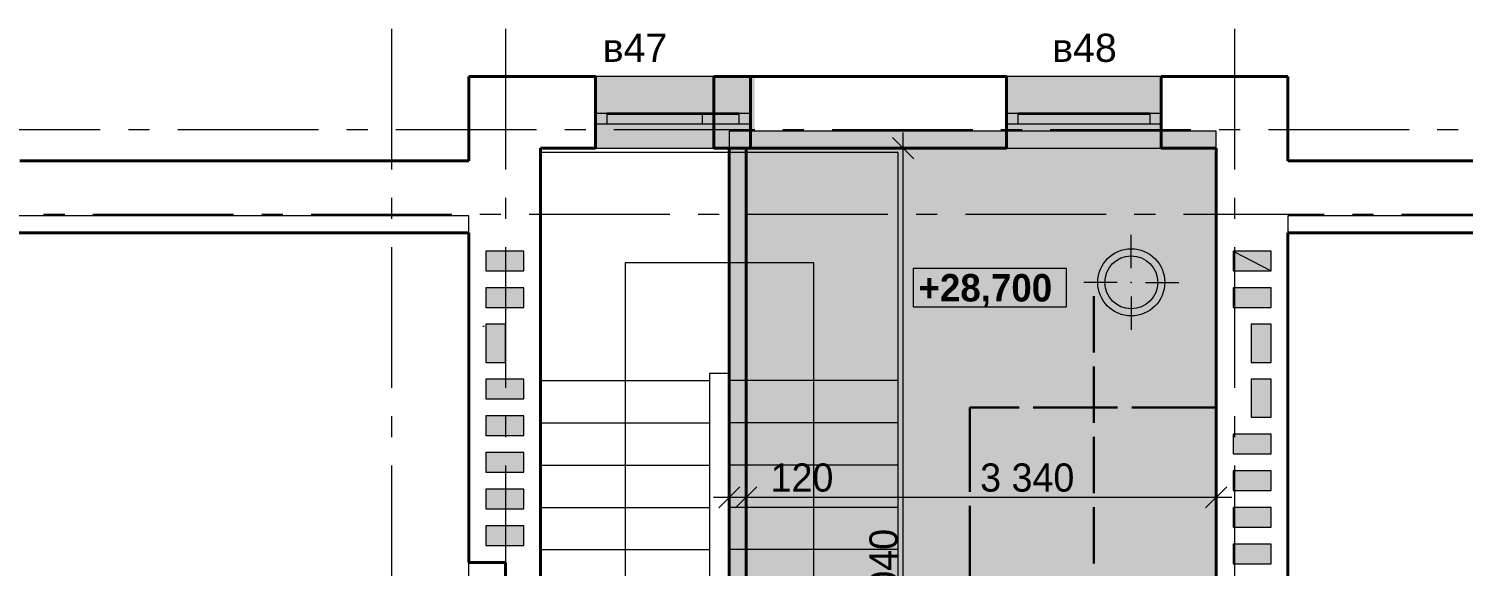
# Model space of a CAD drawing. Extents: x 436819 to 525027, y 24442 to 70197.
# Drawn here: x 474621 to 484815, y 55325 to 59141 of the extents above; entities that cross this region are included whole.
import ezdxf
from ezdxf.enums import TextEntityAlignment as Align

# ---------------------------------------------------------------- set-up
doc = ezdxf.new("R2010")
doc.units = 0
doc.header["$MEASUREMENT"] = 0
for name, pattern in [('Крупный пунктир', [9375, 0, -9375]), ('Невидимая', [500, 400, -100]), ('Штриховая', [700, 600, -100]), ('Штрихштриховая', [1550, 1000, -200, 150, -200])]:
    doc.linetypes.add(name, pattern=pattern)
for name, color, linetype, lineweight, true_color in [('0_Ном_пера__102', 7, 'Continuous', 60, 0xcccccc), ('0_Ном_пера__98', 7, 'Continuous', 13, 0x001f3e), ('Колонны_Ном_пера__72', 7, 'Continuous', 20, 0xbf8080), ('Колонны_Ном_пера__92', 7, 'Continuous', 13, 0xbf8080), ('Маркеры двери_Ном_пера__3', 7, 'Continuous', 18, 0xdd5800), ('Маркеры окна_Ном_пера__3', 7, 'Continuous', 18, 0xdd5800), ('Окна ArchiCAD_Ном_пера__3', 7, 'Continuous', 18, 0xdd5800), ('Перекрытия_Ном_пера__191', 7, 'Continuous', 0, 0xe8e8e8), ('Перекрытия_Ном_пера__4', 7, 'Continuous', 20, 0x016515), ('Розміри ОСЕЙ_Ном_пера__98', 7, 'Continuous', 13, 0x001f3e), ('РОЗМІРИ ПЕРЕГОРОДОК_Ном_пера__98', 7, 'Continuous', 13, 0x001f3e)]:
    doc.layers.add(name, color=color, linetype=linetype, lineweight=lineweight, true_color=true_color)
for name, color, linetype, lineweight in [('0_Ном_пера__61', 7, 'Continuous', 40), ('Двери ArchiCAD_Ном_пера__1', 7, 'Continuous', 13), ('Двери ArchiCAD_Ном_пера__61', 7, 'Continuous', 40), ('Интерьер- Перегородка_Ном_пера__61', 7, 'Continuous', 40), ('Колонны_Ном_пера__1', 7, 'Continuous', 13), ('Колонны_Ном_пера__19', 255, 'Continuous', 0), ('Колонны_Ном_пера__21', 7, 'Continuous', 20), ('Лестницы внутренние_Ном_пера__21', 7, 'Continuous', 20), ('Линии разрезов_Ном_пера__1', 7, 'Continuous', 13), ('Окна ArchiCAD_Ном_пера__12', 15, 'Continuous', 18), ('Окна ArchiCAD_Ном_пера__19', 255, 'Continuous', 0), ('Окна ArchiCAD_Ном_пера__61', 7, 'Continuous', 40), ('Окна ArchiCAD_Ном_пера__7', 7, 'Continuous', 5), ('Перекрытия_Ном_пера__19', 255, 'Continuous', 0), ('Перекрытия_Ном_пера__21', 7, 'Continuous', 20), ('Перекрытия_Ном_пера__41', 7, 'Continuous', 30)]:
    doc.layers.add(name, color=color, linetype=linetype, lineweight=lineweight)
for name, color, linetype in [('Двери ArchiCAD', 7, 'Continuous'), ('Интерьер- Перегородка', 7, 'Continuous'), ('Колонны', 7, 'Continuous'), ('Лестницы внутренние', 7, 'Continuous'), ('Линии разрезов', 7, 'Continuous'), ('Окна ArchiCAD', 7, 'Continuous'), ('Перекрытия', 7, 'Continuous'), ('Розміри ОСЕЙ', 7, 'Continuous'), ('РОЗМІРИ ПЕРЕГОРОДОК', 7, 'Continuous')]:
    doc.layers.add(name, color=color, linetype=linetype)
doc.styles.add('СГЕНЕРИР_СТИЛЬ_1', font='')
doc.styles.add('СГЕНЕРИР_СТИЛЬ_2', font='')
doc.styles.add('СГЕНЕРИР_СТИЛЬ_3', font='')
doc.styles.add('СГЕНЕРИР_СТИЛЬ_4', font='')
doc.styles.get('СГЕНЕРИР_СТИЛЬ_1').set_extended_font_data('Century Gothic')
doc.styles.get('СГЕНЕРИР_СТИЛЬ_2').set_extended_font_data('Arial Кириллический')
doc.styles.get('СГЕНЕРИР_СТИЛЬ_3').set_extended_font_data('Arial Unicode MS Кириллический')
doc.styles.get('СГЕНЕРИР_СТИЛЬ_4').set_extended_font_data('Century Gothic', bold=True)
doc.dimstyles.new('СГЕНЕРИР_СТИЛЬ__4', dxfattribs={"dimtxt": 200, "dimasz": 190, "dimexe": 0.18, "dimexo": 0, "dimgap": 0.09, "dimtad": 3, "dimtih": 1, "dimtoh": 1, "dimdec": 0, "dimzin": 0, "dimdsep": 46, "dimtxsty": 'СГЕНЕРИР_СТИЛЬ_3', "dimblk": 'ARROWHEAD_6', "dimblk1": 'ARROWHEAD_6', "dimblk2": 'ARROWHEAD_6', "dimcen": 0.09, "dimclrd": 256, "dimclre": 256, "dimclrt": 256, "dimadec": 0, "dimazin": 0, "dimtfac": 1, "dimtdec": 4, "dimtmove": 0, "dimatfit": 3, "dimfxl": 0, "dimtolj": 1, "dimtzin": 0, "dimarcsym": 0})
doc.dimstyles.new('СГЕНЕРИР_СТИЛЬ__7', dxfattribs={"dimtxt": 200, "dimasz": 142.5, "dimexe": 0.18, "dimexo": 0, "dimgap": 0.09, "dimtad": 1, "dimdec": 0, "dimzin": 0, "dimdsep": 46, "dimtxsty": 'СГЕНЕРИР_СТИЛЬ_3', "dimblk": 'ARROWHEAD_6', "dimblk1": 'ARROWHEAD_6', "dimblk2": 'ARROWHEAD_6', "dimcen": 0.09, "dimclrd": 256, "dimclre": 256, "dimclrt": 256, "dimadec": 0, "dimazin": 0, "dimtfac": 1, "dimtdec": 4, "dimtmove": 0, "dimatfit": 3, "dimfxl": 0, "dimtolj": 1, "dimtzin": 0, "dimarcsym": 0})
doc.dimstyles.new('СГЕНЕРИР_СТИЛЬ__8', dxfattribs={"dimtxt": 200, "dimasz": 142.5, "dimexe": 0.18, "dimexo": 0, "dimgap": 0.09, "dimtad": 1, "dimtih": 1, "dimtoh": 1, "dimdec": 0, "dimzin": 0, "dimdsep": 46, "dimtxsty": 'СГЕНЕРИР_СТИЛЬ_3', "dimblk": 'ARROWHEAD_6', "dimblk1": 'ARROWHEAD_6', "dimblk2": 'ARROWHEAD_6', "dimcen": 0.09, "dimclrd": 256, "dimclre": 256, "dimclrt": 256, "dimadec": 0, "dimazin": 0, "dimtfac": 1, "dimtdec": 4, "dimtmove": 2, "dimatfit": 3, "dimfxl": 0, "dimtolj": 1, "dimtzin": 0, "dimarcsym": 0})

# ---------------------------------------------------------------- blocks, each defined once
blk = doc.blocks.new('18', base_point=(133391, 87179))
at = {"layer": 'Лестницы внутренние_Ном_пера__21', "linetype": 'Continuous'}
for p, q in [((133391, 87179), (133391, 91499)), ((133391, 91499), (135931, 91499)), ((135931, 91499), (135931, 87179)), ((133991, 87179), (133991, 90714)), ((133991, 90714), (135331, 90714)), ((135331, 90714), (135331, 87179)), ((134591, 87179), (134591, 89929)), ((134591, 89929), (134731, 89929)), ((134731, 89929), (134731, 87179)), ((133391, 89879), (134591, 89879)), ((135931, 89879), (134731, 89879)), ((133391, 89579), (134591, 89579)), ((135931, 89579), (134731, 89579)), ((133391, 89279), (134591, 89279)), ((135931, 89279), (134731, 89279)), ((133391, 88979), (134591, 88979)), ((135931, 88979), (134731, 88979)), ((133391, 88679), (134591, 88679)), ((135931, 88679), (134731, 88679))]:
    blk.add_line(p, q, dxfattribs=at)
blk = doc.blocks.new('Перекрытие_486', base_point=(470759, 52133))
at = {"layer": 'Перекрытия_Ном_пера__191', "linetype": 'Continuous', "flags": 128}
blk.add_lwpolyline([(470759, 52133), (477749, 52133), (477749, 57813), (470759, 57813)], close=True, dxfattribs=at)
blk = doc.blocks.new('Перекрытие_489', base_point=(483569, 57813))
at = {"layer": 'Перекрытия_Ном_пера__191', "linetype": 'Continuous', "flags": 128}
blk.add_lwpolyline([(483569, 57813), (483569, 51233), (490549, 51233), (490549, 57813)], close=True, dxfattribs=at)
blk = doc.blocks.new('Перекрытие_493', base_point=(483059, 58413))
at = {"layer": 'Перекрытия_Ном_пера__19', "linetype": 'Continuous'}
blk.add_hatch(color=256, dxfattribs=at).paths.add_polyline_path([(483059, 58413), (479599, 58413), (479599, 52133), (483059, 52133)], flags=0)
at = {"layer": 'Перекрытия_Ном_пера__21', "linetype": 'Continuous', "flags": 128}
blk.add_lwpolyline([(483059, 58413), (479599, 58413), (479599, 52133), (483059, 52133)], close=True, dxfattribs=at)
blk = doc.blocks.new('Проем дверной полуарочн 10_2', base_point=(133391, 87179))
at = {"layer": 'Двери ArchiCAD_Ном_пера__1', "linetype": 'Штриховая'}
for p, q in [((132541, 87689), (134241, 87689)), ((132541, 87179), (134241, 87179))]:
    blk.add_line(p, q, dxfattribs=at)
at = {"layer": 'Двери ArchiCAD_Ном_пера__61', "linetype": 'Continuous'}
for p, q in [((132541, 87689), (132541, 87179)), ((134241, 87689), (134241, 87179))]:
    blk.add_line(p, q, dxfattribs=at)
blk = doc.blocks.new('Маркер двери 10_5', base_point=(133391, 87179))
at = {"layer": 'Маркеры двери_Ном_пера__3', "linetype": 'Continuous'}
for start, end in [(0, 180), (180, 0)]:
    blk.add_arc((133165, 86942), 200, start, end, dxfattribs=at)
at = {"layer": 'Маркеры двери_Ном_пера__3', "style": 'СГЕНЕРИР_СТИЛЬ_2'}
blk.add_attdef('AC_WIDO_ID', text='', height=150, dxfattribs=at).set_placement((132996, 86824), align=Align.BOTTOM_LEFT)
blk = doc.blocks.new('Стена_2635', base_point=(470759, 58203))
at = {"layer": 'Интерьер- Перегородка_Ном_пера__61', "linetype": 'Continuous'}
for p, q in [((471539, 58203), (470759, 58203)), ((474439, 58203), (473239, 58203)), ((477749, 58203), (474559, 58203)), ((470759, 57693), (471539, 57693)), ((473239, 57693), (477749, 57693))]:
    blk.add_line(p, q, dxfattribs=at)
at = {"layer": 'Двери ArchiCAD', "linetype": 'Continuous', "xscale": -1, "rotation": 180}
blk.add_blockref('Проем дверной полуарочн 10_2', (472389, 58203), dxfattribs=at)
at = {"layer": 'Маркеры двери_Ном_пера__3', "linetype": 'Continuous'}
ref = blk.add_blockref('Маркер двери 10_5', (472389, 58203), dxfattribs=at)
ref.add_attrib('AC_WIDO_ID', 'п29', dxfattribs={"color": 32, "linetype": 'Continuous', "true_color": 0xdd5800, "height": 150, "style": 'СГЕНЕРИР_СТИЛЬ_2'}).set_placement((471994, 57848), align=Align.BOTTOM_LEFT)
blk = doc.blocks.new('Ниша 10_7', base_point=(133391, 87179))
at = {"layer": 'Окна ArchiCAD_Ном_пера__12', "linetype": 'Continuous'}
blk.add_line((133256, 87439), (133526, 87439), dxfattribs=at)
at = {"layer": 'Окна ArchiCAD_Ном_пера__61', "linetype": 'Continuous'}
for p, q in [((133256, 87439), (133256, 87179)), ((133526, 87179), (133526, 87439)), ((133256, 87179), (133526, 87179)), ((133256, 86929), (133526, 86929))]:
    blk.add_line(p, q, dxfattribs=at)
blk = doc.blocks.new('Стена_2636', base_point=(477749, 58803))
at = {"layer": 'Интерьер- Перегородка_Ном_пера__61', "linetype": 'Continuous'}
for p, q in [((477749, 58803), (477749, 58203)), ((478259, 55353), (478259, 58293)), ((477749, 57693), (477749, 55353))]:
    blk.add_line(p, q, dxfattribs=at)
at = {"layer": 'Окна ArchiCAD', "linetype": 'Continuous', "rotation": 89.99999997053585}
blk.add_blockref('Ниша 10_7', (478009, 55218), dxfattribs=at)
blk = doc.blocks.new('Стена_2538', base_point=(483314, 51353))
at = {"layer": 'Интерьер- Перегородка_Ном_пера__61', "linetype": 'Continuous'}
for p, q in [((483569, 58203), (483569, 58803)), ((483059, 58293), (483059, 55223)), ((483569, 55223), (483569, 57693))]:
    blk.add_line(p, q, dxfattribs=at)
blk = doc.blocks.new('О Витрина 2 10_3', base_point=(133391, 87179))
at = {"layer": 'Окна ArchiCAD_Ном_пера__19', "linetype": 'Continuous'}
for points in [[(133811, 87439), (133811, 87179), (132971, 87179), (132971, 87439)], [(133811, 87179), (133811, 86929), (132971, 86929), (132971, 87179)]]:
    blk.add_hatch(color=256, dxfattribs=at).paths.add_polyline_path(points, flags=0)
at = {"layer": 'Окна ArchiCAD_Ном_пера__3', "linetype": 'Continuous'}
for p, q in [((132971, 87439), (133811, 87439)), ((132971, 87179), (132971, 87099)), ((133051, 87179), (132971, 87179)), ((133051, 87099), (133051, 87179)), ((133051, 87179), (133731, 87179)), ((133731, 87179), (133731, 87099)), ((133811, 87179), (133731, 87179)), ((133811, 87099), (133811, 87179)), ((132971, 87099), (133051, 87099)), ((133051, 87099), (133731, 87099)), ((133731, 87099), (133811, 87099)), ((133811, 86929), (132971, 86929))]:
    blk.add_line(p, q, dxfattribs=at)
at = {"layer": 'Окна ArchiCAD_Ном_пера__61', "linetype": 'Continuous'}
for p, q in [((132971, 87439), (132971, 86929)), ((133811, 87439), (133811, 86929))]:
    blk.add_line(p, q, dxfattribs=at)
at = {"layer": 'Окна ArchiCAD_Ном_пера__7', "linetype": 'Continuous'}
blk.add_line((133051, 87169), (133731, 87169), dxfattribs=at)
blk = doc.blocks.new('Маркер окна 10', base_point=(133391, 87179))
at = {"layer": 'Маркеры окна_Ном_пера__3', "style": 'СГЕНЕРИР_СТИЛЬ_2'}
blk.add_attdef('AC_WIDO_ID', text='', height=200, rotation=180, dxfattribs=at).set_placement((133760, 86626), align=Align.BOTTOM_LEFT)
blk = doc.blocks.new('О Витрина 2 10_4', base_point=(133391, 87179))
at = {"layer": 'Окна ArchiCAD_Ном_пера__3', "linetype": 'Continuous'}
for p, q in [((132841, 87439), (133941, 87439)), ((132841, 87179), (132841, 87099)), ((132921, 87179), (132841, 87179)), ((132921, 87099), (132921, 87179)), ((132921, 87179), (133861, 87179)), ((133861, 87179), (133861, 87099)), ((133941, 87179), (133861, 87179)), ((133941, 87099), (133941, 87179)), ((132841, 87099), (132921, 87099)), ((132921, 87099), (133861, 87099)), ((133861, 87099), (133941, 87099)), ((133941, 86929), (132841, 86929))]:
    blk.add_line(p, q, dxfattribs=at)
at = {"layer": 'Окна ArchiCAD_Ном_пера__61', "linetype": 'Continuous'}
for p, q in [((132841, 87439), (132841, 86929)), ((133941, 87439), (133941, 86929))]:
    blk.add_line(p, q, dxfattribs=at)
at = {"layer": 'Окна ArchiCAD_Ном_пера__7', "linetype": 'Continuous'}
blk.add_line((132921, 87169), (133861, 87169), dxfattribs=at)
blk = doc.blocks.new('Маркер окна 10_2', base_point=(133391, 87179))
at = {"layer": 'Маркеры окна_Ном_пера__3', "style": 'СГЕНЕРИР_СТИЛЬ_2'}
blk.add_attdef('AC_WIDO_ID', text='', height=200, rotation=180, dxfattribs=at).set_placement((133616, 86626), align=Align.BOTTOM_LEFT)
blk = doc.blocks.new('О Витрина 2 10_5', base_point=(133391, 87179))
at = {"layer": 'Окна ArchiCAD_Ном_пера__3', "linetype": 'Continuous'}
for p, q in [((132841, 87439), (133941, 87439)), ((132841, 87179), (132841, 87099)), ((132921, 87179), (132841, 87179)), ((132921, 87099), (132921, 87179)), ((132921, 87179), (133861, 87179)), ((133861, 87179), (133861, 87099)), ((133941, 87179), (133861, 87179)), ((133941, 87099), (133941, 87179)), ((132841, 87099), (132921, 87099)), ((132921, 87099), (133861, 87099)), ((133861, 87099), (133941, 87099)), ((133941, 86929), (132841, 86929))]:
    blk.add_line(p, q, dxfattribs=at)
at = {"layer": 'Окна ArchiCAD_Ном_пера__61', "linetype": 'Continuous'}
for p, q in [((132841, 87439), (132841, 86929)), ((133941, 87439), (133941, 86929))]:
    blk.add_line(p, q, dxfattribs=at)
at = {"layer": 'Окна ArchiCAD_Ном_пера__7', "linetype": 'Continuous'}
blk.add_line((132921, 87169), (133861, 87169), dxfattribs=at)
blk = doc.blocks.new('О Витрина 2 10_6', base_point=(133391, 87179))
at = {"layer": 'Окна ArchiCAD_Ном_пера__19', "linetype": 'Continuous'}
for points in [[(133941, 87439), (133941, 87179), (132841, 87179), (132841, 87439)], [(133941, 87179), (133941, 86929), (132841, 86929), (132841, 87179)]]:
    blk.add_hatch(color=256, dxfattribs=at).paths.add_polyline_path(points, flags=0)
at = {"layer": 'Окна ArchiCAD_Ном_пера__3', "linetype": 'Continuous'}
for p, q in [((132841, 87439), (133941, 87439)), ((132841, 87179), (132841, 87099)), ((132921, 87179), (132841, 87179)), ((132921, 87099), (132921, 87179)), ((132921, 87179), (133861, 87179)), ((133861, 87179), (133861, 87099)), ((133941, 87179), (133861, 87179)), ((133941, 87099), (133941, 87179)), ((132841, 87099), (132921, 87099)), ((132921, 87099), (133861, 87099)), ((133861, 87099), (133941, 87099)), ((133941, 86929), (132841, 86929))]:
    blk.add_line(p, q, dxfattribs=at)
at = {"layer": 'Окна ArchiCAD_Ном_пера__61', "linetype": 'Continuous'}
for p, q in [((132841, 87439), (132841, 86929)), ((133941, 87439), (133941, 86929))]:
    blk.add_line(p, q, dxfattribs=at)
at = {"layer": 'Окна ArchiCAD_Ном_пера__7', "linetype": 'Continuous'}
blk.add_line((132921, 87169), (133861, 87169), dxfattribs=at)
blk = doc.blocks.new('Стена_2614', base_point=(483314, 58803))
at = {"layer": 'Интерьер- Перегородка_Ном_пера__61', "linetype": 'Continuous'}
for p, q in [((478649, 58803), (477749, 58803)), ((481569, 58803), (479749, 58803)), ((483569, 58803), (482669, 58803)), ((478259, 58293), (478649, 58293)), ((479749, 58293), (481569, 58293)), ((482669, 58293), (483059, 58293))]:
    blk.add_line(p, q, dxfattribs=at)
at = {"layer": 'Маркеры окна_Ном_пера__3', "linetype": 'Continuous'}
ref = blk.add_blockref('Маркер окна 10', (479069, 58293), dxfattribs=dict(at, rotation=180))
ref.add_attrib('AC_WIDO_ID', 'в47', dxfattribs={"color": 32, "linetype": 'Continuous', "true_color": 0xdd5800, "height": 200, "style": 'СГЕНЕРИР_СТИЛЬ_2'}).set_placement((478700, 58846), align=Align.BOTTOM_LEFT)
ref = blk.add_blockref('Маркер окна 10_2', (482119, 58293), dxfattribs=dict(at, rotation=180))
ref.add_attrib('AC_WIDO_ID', 'в48', dxfattribs={"color": 32, "linetype": 'Continuous', "true_color": 0xdd5800, "height": 200, "style": 'СГЕНЕРИР_СТИЛЬ_2'}).set_placement((481894, 58846), align=Align.BOTTOM_LEFT)
at = {"layer": 'Окна ArchiCAD', "linetype": 'Continuous', "xscale": -1}
for name, p in [('О Витрина 2 10_3', (479069, 58543)), ('О Витрина 2 10_5', (479199, 58543)), ('О Витрина 2 10_4', (482119, 58543)), ('О Витрина 2 10_6', (482119, 58543))]:
    blk.add_blockref(name, p, dxfattribs=at)
blk = doc.blocks.new('Проем дверной полуарочн 10_4', base_point=(133391, 87179))
at = {"layer": 'Двери ArchiCAD_Ном_пера__1', "linetype": 'Штриховая'}
for p, q in [((132541, 87689), (134241, 87689)), ((132541, 87179), (134241, 87179))]:
    blk.add_line(p, q, dxfattribs=at)
at = {"layer": 'Двери ArchiCAD_Ном_пера__61', "linetype": 'Continuous'}
for p, q in [((132541, 87689), (132541, 87179)), ((134241, 87689), (134241, 87179))]:
    blk.add_line(p, q, dxfattribs=at)
blk = doc.blocks.new('Маркер двери 10', base_point=(133391, 87179))
at = {"layer": 'Маркеры двери_Ном_пера__3', "linetype": 'Continuous'}
for start, end in [(0, 180), (180, 0)]:
    blk.add_arc((133391, 87383), 200, start, end, dxfattribs=at)
at = {"layer": 'Маркеры двери_Ном_пера__3', "style": 'СГЕНЕРИР_СТИЛЬ_2'}
blk.add_attdef('AC_WIDO_ID', text='', height=150, rotation=180, dxfattribs=at).set_placement((133560, 87501), align=Align.BOTTOM_LEFT)
blk = doc.blocks.new('Стена_581', base_point=(490549, 58203))
at = {"layer": 'Интерьер- Перегородка_Ном_пера__61', "linetype": 'Continuous'}
for p, q in [((486749, 58203), (483569, 58203)), ((488069, 58203), (486869, 58203)), ((490549, 58203), (489769, 58203)), ((483569, 57693), (488069, 57693)), ((489769, 57693), (490549, 57693))]:
    blk.add_line(p, q, dxfattribs=at)
at = {"layer": 'Двери ArchiCAD', "linetype": 'Continuous', "rotation": 180.0000002701263}
blk.add_blockref('Проем дверной полуарочн 10_4', (488919, 58203), dxfattribs=at)
at = {"layer": 'Маркеры двери_Ном_пера__3', "linetype": 'Continuous'}
ref = blk.add_blockref('Маркер двери 10', (488919, 57693), dxfattribs=dict(at, rotation=180))
ref.add_attrib('AC_WIDO_ID', 'п29', dxfattribs={"color": 32, "linetype": 'Continuous', "true_color": 0xdd5800, "height": 150, "style": 'СГЕНЕРИР_СТИЛЬ_2'}).set_placement((488750, 57371), align=Align.BOTTOM_LEFT)
blk = doc.blocks.new('Стена_2601', base_point=(479599, 58803))
at = {"layer": 'Интерьер- Перегородка_Ном_пера__61', "linetype": 'Continuous'}
for p, q in [((479599, 58293), (479599, 53563)), ((479719, 53563), (479719, 58293))]:
    blk.add_line(p, q, dxfattribs=at)
blk = doc.blocks.new('Отметка уровня_217', base_point=(481560, 57303))
at = {"layer": '0_Ном_пера__98', "linetype": 'Continuous'}
for p, q in [((480905, 57439), (480905, 57166)), ((481996, 57439), (480905, 57439)), ((481996, 57166), (481996, 57439)), ((480905, 57166), (481996, 57166))]:
    blk.add_line(p, q, dxfattribs=at)
at = {"layer": '0_Ном_пера__98', "insert": (480944, 57400), "char_height": 195, "attachment_point": 1, "style": 'СГЕНЕРИР_СТИЛЬ_4'}
blk.add_mtext('{+28,700}', dxfattribs=at)
blk = doc.blocks.new('Плоскость сечения_1', base_point=(524727, 52511))
at = {"layer": 'Линии разрезов_Ном_пера__1', "linetype": 'Крупный пунктир'}
blk.add_line((524727, 57029), (437287, 57029), dxfattribs=at)
blk = doc.blocks.new('Колонна_1620', base_point=(478004, 55543))
at = {"layer": 'Колонны_Ном_пера__92', "linetype": 'Continuous'}
blk.add_hatch(color=256, dxfattribs=at).paths.add_polyline_path([(477869, 55613), (477869, 55473), (478139, 55473), (478139, 55613)], flags=0)
at = {"layer": 'Колонны_Ном_пера__21', "linetype": 'Continuous', "flags": 128}
blk.add_lwpolyline([(477869, 55613), (477869, 55473), (478139, 55473), (478139, 55613)], close=True, dxfattribs=at)
blk = doc.blocks.new('Колонна_1619', base_point=(478004, 55803))
at = {"layer": 'Колонны_Ном_пера__92', "linetype": 'Continuous'}
blk.add_hatch(color=256, dxfattribs=at).paths.add_polyline_path([(477869, 55873), (477869, 55733), (478139, 55733), (478139, 55873)], flags=0)
at = {"layer": 'Колонны_Ном_пера__21', "linetype": 'Continuous', "flags": 128}
blk.add_lwpolyline([(477869, 55873), (477869, 55733), (478139, 55733), (478139, 55873)], close=True, dxfattribs=at)
blk = doc.blocks.new('Колонна_1596', base_point=(478004, 56063))
at = {"layer": 'Колонны_Ном_пера__92', "linetype": 'Continuous'}
blk.add_hatch(color=256, dxfattribs=at).paths.add_polyline_path([(477869, 56133), (477869, 55993), (478139, 55993), (478139, 56133)], flags=0)
at = {"layer": 'Колонны_Ном_пера__21', "linetype": 'Continuous', "flags": 128}
blk.add_lwpolyline([(477869, 56133), (477869, 55993), (478139, 55993), (478139, 56133)], close=True, dxfattribs=at)
blk = doc.blocks.new('Колонна_1594', base_point=(478004, 56323))
at = {"layer": 'Колонны_Ном_пера__92', "linetype": 'Continuous'}
blk.add_hatch(color=256, dxfattribs=at).paths.add_polyline_path([(477869, 56393), (477869, 56253), (478139, 56253), (478139, 56393)], flags=0)
at = {"layer": 'Колонны_Ном_пера__21', "linetype": 'Continuous', "flags": 128}
blk.add_lwpolyline([(477869, 56393), (477869, 56253), (478139, 56253), (478139, 56393)], close=True, dxfattribs=at)
blk = doc.blocks.new('Колонна_1590', base_point=(478004, 56583))
at = {"layer": 'Колонны_Ном_пера__92', "linetype": 'Continuous'}
blk.add_hatch(color=256, dxfattribs=at).paths.add_polyline_path([(477869, 56653), (477869, 56513), (478139, 56513), (478139, 56653)], flags=0)
at = {"layer": 'Колонны_Ном_пера__21', "linetype": 'Continuous', "flags": 128}
blk.add_lwpolyline([(477869, 56653), (477869, 56513), (478139, 56513), (478139, 56653)], close=True, dxfattribs=at)
blk = doc.blocks.new('Колонна_1570', base_point=(477939, 56908))
at = {"layer": 'Колонны_Ном_пера__92', "linetype": 'Continuous'}
blk.add_hatch(color=256, dxfattribs=at).paths.add_polyline_path([(478009, 57043), (477869, 57043), (477869, 56773), (478009, 56773)], flags=0)
at = {"layer": 'Колонны_Ном_пера__21', "linetype": 'Continuous', "flags": 128}
blk.add_lwpolyline([(478009, 57043), (477869, 57043), (477869, 56773), (478009, 56773)], close=True, dxfattribs=at)
blk = doc.blocks.new('Колонна_1569', base_point=(478004, 57493))
at = {"layer": 'Колонны_Ном_пера__92', "linetype": 'Continuous'}
blk.add_hatch(color=256, dxfattribs=at).paths.add_polyline_path([(477869, 57563), (477869, 57423), (478139, 57423), (478139, 57563)], flags=0)
at = {"layer": 'Колонны_Ном_пера__21', "linetype": 'Continuous', "flags": 128}
blk.add_lwpolyline([(477869, 57563), (477869, 57423), (478139, 57423), (478139, 57563)], close=True, dxfattribs=at)
blk = doc.blocks.new('Колонна_1567', base_point=(478004, 57233))
at = {"layer": 'Колонны_Ном_пера__19', "linetype": 'Continuous'}
blk.add_hatch(color=256, dxfattribs=at).paths.add_polyline_path([(477869, 57303), (477869, 57163), (478139, 57163), (478139, 57303)], flags=0)
at = {"layer": 'Колонны_Ном_пера__21', "linetype": 'Continuous', "flags": 128}
blk.add_lwpolyline([(477869, 57303), (477869, 57163), (478139, 57163), (478139, 57303)], close=True, dxfattribs=at)
blk = doc.blocks.new('Колонна_1706', base_point=(483314, 57493))
at = {"layer": 'Колонны_Ном_пера__92', "linetype": 'Continuous'}
blk.add_hatch(color=256, dxfattribs=at).paths.add_polyline_path([(483179, 57563), (483179, 57423), (483449, 57423), (483449, 57563)], flags=0)
at = {"layer": 'Колонны_Ном_пера__21', "linetype": 'Continuous', "flags": 128}
blk.add_lwpolyline([(483179, 57563), (483179, 57423), (483449, 57423), (483449, 57563)], close=True, dxfattribs=at)
at = {"layer": 'Колонны_Ном_пера__72', "linetype": 'Continuous'}
blk.add_line((483179, 57563), (483449, 57423), dxfattribs=at)
blk = doc.blocks.new('Колонна_1703', base_point=(483314, 57233))
at = {"layer": 'Колонны_Ном_пера__19', "linetype": 'Continuous'}
blk.add_hatch(color=256, dxfattribs=at).paths.add_polyline_path([(483179, 57303), (483179, 57163), (483449, 57163), (483449, 57303)], flags=0)
at = {"layer": 'Колонны_Ном_пера__21', "linetype": 'Continuous', "flags": 128}
blk.add_lwpolyline([(483179, 57303), (483179, 57163), (483449, 57163), (483449, 57303)], close=True, dxfattribs=at)
blk = doc.blocks.new('Колонна_1684', base_point=(483379, 56908))
at = {"layer": 'Колонны_Ном_пера__92', "linetype": 'Continuous'}
blk.add_hatch(color=256, dxfattribs=at).paths.add_polyline_path([(483449, 57043), (483309, 57043), (483309, 56773), (483449, 56773)], flags=0)
at = {"layer": 'Колонны_Ном_пера__21', "linetype": 'Continuous', "flags": 128}
blk.add_lwpolyline([(483449, 57043), (483309, 57043), (483309, 56773), (483449, 56773)], close=True, dxfattribs=at)
blk = doc.blocks.new('Колонна_1556', base_point=(483379, 56518))
at = {"layer": 'Колонны_Ном_пера__92', "linetype": 'Continuous'}
blk.add_hatch(color=256, dxfattribs=at).paths.add_polyline_path([(483449, 56653), (483309, 56653), (483309, 56383), (483449, 56383)], flags=0)
at = {"layer": 'Колонны_Ном_пера__21', "linetype": 'Continuous', "flags": 128}
blk.add_lwpolyline([(483449, 56653), (483309, 56653), (483309, 56383), (483449, 56383)], close=True, dxfattribs=at)
blk = doc.blocks.new('Колонна_1555', base_point=(483314, 56193))
at = {"layer": 'Колонны_Ном_пера__92', "linetype": 'Continuous'}
blk.add_hatch(color=256, dxfattribs=at).paths.add_polyline_path([(483179, 56263), (483179, 56123), (483449, 56123), (483449, 56263)], flags=0)
at = {"layer": 'Колонны_Ном_пера__21', "linetype": 'Continuous', "flags": 128}
blk.add_lwpolyline([(483179, 56263), (483179, 56123), (483449, 56123), (483449, 56263)], close=True, dxfattribs=at)
blk = doc.blocks.new('Колонна_1518', base_point=(483314, 55933))
at = {"layer": 'Колонны_Ном_пера__92', "linetype": 'Continuous'}
blk.add_hatch(color=256, dxfattribs=at).paths.add_polyline_path([(483179, 56003), (483179, 55863), (483449, 55863), (483449, 56003)], flags=0)
at = {"layer": 'Колонны_Ном_пера__21', "linetype": 'Continuous', "flags": 128}
blk.add_lwpolyline([(483179, 56003), (483179, 55863), (483449, 55863), (483449, 56003)], close=True, dxfattribs=at)
blk = doc.blocks.new('Колонна_1235', base_point=(483314, 55673))
at = {"layer": 'Колонны_Ном_пера__92', "linetype": 'Continuous'}
blk.add_hatch(color=256, dxfattribs=at).paths.add_polyline_path([(483179, 55743), (483179, 55603), (483449, 55603), (483449, 55743)], flags=0)
at = {"layer": 'Колонны_Ном_пера__21', "linetype": 'Continuous', "flags": 128}
blk.add_lwpolyline([(483179, 55743), (483179, 55603), (483449, 55603), (483449, 55743)], close=True, dxfattribs=at)
blk = doc.blocks.new('Колонна_1207', base_point=(483314, 55413))
at = {"layer": 'Колонны_Ном_пера__92', "linetype": 'Continuous'}
blk.add_hatch(color=256, dxfattribs=at).paths.add_polyline_path([(483179, 55483), (483179, 55343), (483449, 55343), (483449, 55483)], flags=0)
at = {"layer": 'Колонны_Ном_пера__21', "linetype": 'Continuous', "flags": 128}
blk.add_lwpolyline([(483179, 55483), (483179, 55343), (483449, 55343), (483449, 55483)], close=True, dxfattribs=at)
blk = doc.blocks.new('Колонна_2395', base_point=(482456, 57341))
at = {"layer": 'Колонны_Ном_пера__19', "linetype": 'Continuous'}
h = blk.add_hatch(color=256, dxfattribs=at)
h.paths.add_polyline_path([(482456, 57103, 0.414214), (482693, 57341, 0.414214), (482456, 57578, 0.414214), (482218, 57341, 0.414214)], flags=0)
h.paths.add_polyline_path([(482456, 57153, -0.414214), (482268, 57341, -0.414214), (482456, 57528, -0.414214), (482643, 57341, -0.414214)], flags=0)
at = {"layer": 'Колонны_Ном_пера__1', "linetype": 'Continuous'}
for p, q in [((482456, 57441), (482456, 57678)), ((482356, 57341), (482118, 57341)), ((482556, 57341), (482793, 57341)), ((482456, 57241), (482456, 57003))]:
    blk.add_line(p, q, dxfattribs=at)
blk.add_circle((482456, 57341), 238, dxfattribs=at)
blk.add_point((482456, 57341), dxfattribs=at)
at = {"layer": 'Колонны_Ном_пера__21', "linetype": 'Continuous'}
blk.add_circle((482456, 57341), 188, dxfattribs=at)
blk = doc.blocks.new('Линия_1374', base_point=(519877, 57823))
at = {"layer": 'Перекрытия_Ном_пера__4', "linetype": 'Штрихштриховая'}
blk.add_line((519477, 57823), (439872, 57823), dxfattribs=at)
blk = doc.blocks.new('Линия_1169', base_point=(477199, 59141))
at = {"layer": 'Перекрытия_Ном_пера__4', "linetype": 'Штрихштриховая'}
blk.add_line((477199, 59141), (477199, 39141), dxfattribs=at)
blk = doc.blocks.new('Линия_1167', base_point=(478009, 59141))
at = {"layer": 'Перекрытия_Ном_пера__4', "linetype": 'Штрихштриховая'}
blk.add_line((478009, 59141), (478009, 39141), dxfattribs=at)
blk = doc.blocks.new('Линия_1165', base_point=(483189, 59141))
at = {"layer": 'Перекрытия_Ном_пера__4', "linetype": 'Штрихштриховая'}
blk.add_line((483189, 59141), (483189, 39141), dxfattribs=at)
blk = doc.blocks.new('Линия_1025', base_point=(520480, 58423))
at = {"layer": 'Перекрытия_Ном_пера__4', "linetype": 'Штрихштриховая'}
blk.add_line((520080, 58423), (439317, 58423), dxfattribs=at)
blk = doc.blocks.new('*D749', base_point=(133391, 87179))
at = {"layer": 'Розміри ОСЕЙ_Ном_пера__98', "linetype": 'Continuous'}
for p, q in [((501359, 40485), (501359, 40860)), ((503749, 40485), (503749, 40860)), ((501459, 40772), (501259, 40572)), ((503849, 40772), (503649, 40572)), ((501359, 40672), (503749, 40672))]:
    blk.add_line(p, q, dxfattribs=at)
at = {"layer": 'Розміри ОСЕЙ_Ном_пера__98', "char_height": 200, "attachment_point": 1, "style": 'СГЕНЕРИР_СТИЛЬ_4'}
for s, insert in [('{130}', (501459, 40632)), ('{2\xa0390}', (502198, 40632)), ('{260}', (503175, 40632))]:
    blk.add_mtext(s, dxfattribs=dict(at, insert=insert))
blk = doc.blocks.new('ARROWHEAD_6')
at = {"linetype": 'Continuous'}
for p, q in [((0, 0), (-1, 0)), ((-0.5, -0.5), (0.5, 0.5))]:
    blk.add_line(p, q, dxfattribs=at)
blk = doc.blocks.new('*D750', base_point=(133391, 87179))
at = {"layer": 'Розміри ОСЕЙ_Ном_пера__98', "linetype": 'Continuous'}
for p, q in [((503749, 40485), (503749, 40860)), ((504009, 40485), (504009, 40860)), ((503849, 40772), (503649, 40572)), ((504109, 40772), (503909, 40572)), ((503749, 40672), (504009, 40672))]:
    blk.add_line(p, q, dxfattribs=at)
blk = doc.blocks.new('*D751', base_point=(133391, 87179))
at = {"layer": 'Розміри ОСЕЙ_Ном_пера__98', "linetype": 'Continuous'}
for p, q in [((504009, 40485), (504009, 40860)), ((504259, 40485), (504259, 40860)), ((504109, 40772), (503909, 40572)), ((504359, 40772), (504159, 40572)), ((504009, 40672), (504259, 40672))]:
    blk.add_line(p, q, dxfattribs=at)
blk = doc.blocks.new('*D752', base_point=(133391, 87179))
at = {"layer": 'Розміри ОСЕЙ_Ном_пера__98', "linetype": 'Continuous'}
for p, q in [((504259, 40485), (504259, 40860)), ((507699, 40485), (507699, 40860)), ((504359, 40772), (504159, 40572)), ((507799, 40772), (507599, 40572)), ((504259, 40672), (507699, 40672))]:
    blk.add_line(p, q, dxfattribs=at)
at = {"layer": 'Розміри ОСЕЙ_Ном_пера__98', "char_height": 200, "attachment_point": 1, "style": 'СГЕНЕРИР_СТИЛЬ_4'}
for s, insert in [('{250}', (504359, 40632)), ('{3\xa0440}', (505623, 40632)), ('{130}', (507125, 40632))]:
    blk.add_mtext(s, dxfattribs=dict(at, insert=insert))
blk = doc.blocks.new('*D794', base_point=(133391, 87179))
at = {"layer": 'РОЗМІРИ ПЕРЕГОРОДОК_Ном_пера__98', "linetype": 'Continuous'}
for p, q in [((479674, 55890), (479524, 55740)), ((479599, 55675), (479599, 55956)), ((479794, 55890), (479644, 55740)), ((479719, 55675), (479719, 55956)), ((479486, 55815), (479599, 55815)), ((479599, 55815), (479719, 55815))]:
    blk.add_line(p, q, dxfattribs=at)
blk = doc.blocks.new('*D795', base_point=(133391, 87179))
at = {"layer": 'РОЗМІРИ ПЕРЕГОРОДОК_Ном_пера__98', "linetype": 'Continuous'}
for p, q in [((479794, 55890), (479644, 55740)), ((479719, 55675), (479719, 55956)), ((482984, 55740), (483134, 55890)), ((483059, 55675), (483059, 55956)), ((479719, 55815), (483059, 55815)), ((483059, 55815), (483171, 55815))]:
    blk.add_line(p, q, dxfattribs=at)
at = {"layer": 'РОЗМІРИ ПЕРЕГОРОДОК_Ном_пера__98', "char_height": 200, "attachment_point": 1, "style": 'СГЕНЕРИР_СТИЛЬ_1'}
for s, insert in [('{120}', (479893, 56055)), ('{3\xa0340}', (481382, 56055))]:
    blk.add_mtext(s, dxfattribs=dict(at, insert=insert))
blk = doc.blocks.new('*D798', base_point=(133391, 87179))
at = {"layer": 'РОЗМІРИ ПЕРЕГОРОДОК_Ном_пера__98', "linetype": 'Continuous'}
for p, q in [((480910, 58218), (480760, 58368)), ((480835, 58293), (480835, 58405)), ((480976, 58293), (480695, 58293)), ((480835, 52253), (480835, 58293)), ((480760, 52328), (480910, 52178)), ((480976, 52253), (480695, 52253)), ((480835, 52140), (480835, 52253))]:
    blk.add_line(p, q, dxfattribs=at)
at = {"layer": 'РОЗМІРИ ПЕРЕГОРОДОК_Ном_пера__98', "insert": (480595, 54921), "char_height": 200, "attachment_point": 1, "rotation": 90, "style": 'СГЕНЕРИР_СТИЛЬ_1'}
blk.add_mtext('{6\xa0040}', dxfattribs=at)

msp = doc.modelspace()

# ---------------------------------------------------------------- hatches: boundary and pattern name
at = {"layer": '0_Ном_пера__102', "linetype": 'Continuous'}
msp.add_hatch(color=256, dxfattribs=at).paths.add_polyline_path([(479779.6, 58292.7), (479779.6, 58802.7), (479488.9, 58802.7), (479488.9, 58292.7)], flags=0)

# ---------------------------------------------------------------- linework, layer by layer
at = {"layer": '0_Ном_пера__61', "linetype": 'Continuous'}
for p, q in [((479488.9, 58802.7), (479488.9, 58292.7)), ((479488.9, 58802.7), (479779.6, 58802.7)), ((479488.9, 58292.7), (479779.6, 58292.7))]:
    msp.add_line(p, q, dxfattribs=at)
at = {"layer": 'Перекрытия_Ном_пера__41', "linetype": 'Невидимая'}
for p, q in [((482188.9, 52343.6), (482188.9, 57278.2)), ((483058.9, 56453.1), (483058.9, 54453.1))]:
    msp.add_line(p, q, dxfattribs=at)
at = {"layer": 'Перекрытия_Ном_пера__41', "linetype": 'Штриховая'}
for p, q in [((483058.9, 56453.1), (481308.9, 56453.1)), ((481308.9, 56453.1), (481308.9, 54453.1))]:
    msp.add_line(p, q, dxfattribs=at)

# ---------------------------------------------------------------- block references
msp.add_blockref('Отметка уровня_217', (481559.8, 57302.7))
at = {"layer": 'Интерьер- Перегородка'}
for name, p in [('Стена_2614', (483313.9, 58802.7)), ('Стена_2636', (477748.9, 58802.7)), ('Стена_2538', (483313.9, 51352.7)), ('Стена_2601', (479598.9, 58802.7)), ('Стена_2635', (470758.9, 58202.7)), ('Стена_581', (490548.9, 58202.7))]:
    msp.add_blockref(name, p, dxfattribs=at)
at = {"layer": 'Колонны'}
for name, p in [('Колонна_2395', (482455.9, 57340.6)), ('Колонна_1569', (478003.9, 57492.7)), ('Колонна_1706', (483313.9, 57492.7)), ('Колонна_1567', (478003.9, 57232.7)), ('Колонна_1703', (483313.9, 57232.7)), ('Колонна_1570', (477938.9, 56907.7)), ('Колонна_1684', (483378.9, 56907.7)), ('Колонна_1590', (478003.9, 56582.7)), ('Колонна_1556', (483378.9, 56517.7)), ('Колонна_1594', (478003.9, 56322.7)), ('Колонна_1555', (483313.9, 56192.7)), ('Колонна_1596', (478003.9, 56062.7)), ('Колонна_1518', (483313.9, 55932.7)), ('Колонна_1619', (478003.9, 55802.7)), ('Колонна_1235', (483313.9, 55672.7)), ('Колонна_1620', (478003.9, 55542.7)), ('Колонна_1207', (483313.9, 55412.7))]:
    msp.add_blockref(name, p, dxfattribs=at)
at = {"layer": 'Лестницы внутренние', "linetype": 'Continuous', "xscale": -1}
msp.add_blockref('18', (480798.9, 53943.1), dxfattribs=at)
at = {"layer": 'Линии разрезов'}
msp.add_blockref('Плоскость сечения_1', (524727.1, 52510.6), dxfattribs=at)
at = {"layer": 'Перекрытия', "linetype": 'Штрихштриховая'}
for name, p in [('Линия_1169', (477198.9, 59141.1)), ('Линия_1167', (478008.9, 59141.1)), ('Линия_1165', (483188.9, 59141.1)), ('Линия_1025', (520479.8, 58422.7)), ('Линия_1374', (519877, 57822.7))]:
    msp.add_blockref(name, p, dxfattribs=at)
at = {"layer": 'Перекрытия', "linetype": 'Continuous'}
for name, p in [('Перекрытие_493', (483058.9, 58412.7)), ('Перекрытие_486', (470758.9, 52132.7)), ('Перекрытие_489', (483568.9, 57812.7))]:
    msp.add_blockref(name, p, dxfattribs=at)

# ---------------------------------------------------------------- dimensions: what is measured, and where the dimension line sits
at = {"layer": 'Розміри ОСЕЙ', "linetype": 'Continuous'}
for p1, p2, picture, middle in [((501358.9, 43512.7), (503748.9, 56847.8), '*D749', (502541, 40532.4)), ((503748.9, 56847.8), (504008.9, 41181.9), '*D750', (503399.5, 40532.4)), ((504008.9, 41181.9), (504258.9, 56847.8), '*D751', (504583.8, 40532.4)), ((504258.9, 56847.8), (507698.9, 50142.7), '*D752', (505966, 40532.4))]:
    dim = msp.add_linear_dim(base=(446168.9, 40672.4), p1=p1, p2=p2, dimstyle='СГЕНЕРИР_СТИЛЬ__4', dxfattribs=at)
    dim.commit()
    dim.dimension.update_dxf_attribs({"geometry": picture, "text_midpoint": middle})
at = {"layer": 'РОЗМІРИ ПЕРЕГОРОДОК', "linetype": 'Continuous'}
dim = msp.add_linear_dim(base=(480835.1, 52252.7), p1=(483058.9, 52252.7), p2=(483058.9, 58292.7), angle=90, dimstyle='СГЕНЕРИР_СТИЛЬ__7', dxfattribs=at)
dim.commit()
dim.dimension.update_dxf_attribs({"geometry": '*D798', "text_midpoint": (480695.1, 55263.6)})
for p1, p2, picture, middle in [((479718.9, 55527.7), (483058.9, 58292.7), '*D795', (481724.8, 55955.2)), ((479598.9, 55527.7), (479718.9, 55527.7), '*D794', (480118, 55955.2))]:
    dim = msp.add_linear_dim(base=(479598.9, 55815.2), p1=p1, p2=p2, dimstyle='СГЕНЕРИР_СТИЛЬ__8', dxfattribs=at)
    dim.commit()
    dim.dimension.update_dxf_attribs({"geometry": picture, "text_midpoint": middle})

doc.saveas('drawing.dxf')
